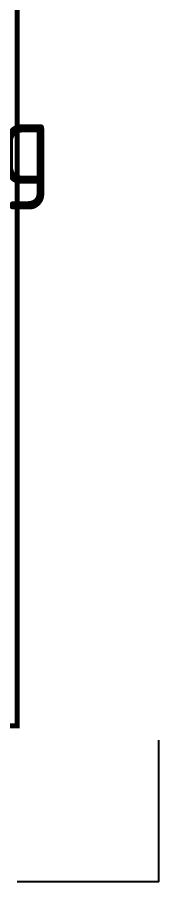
# Model space of a CAD drawing. Header units: millimetres. Extents: x 248233 to 259628, y -181361 to -174035.
# Drawn here: x 258347 to 258593, y -181361 to -179856 of the extents above; entities that cross this region are included whole.
import ezdxf

# ---------------------------------------------------------------- set-up
doc = ezdxf.new("R2010")
doc.units = ezdxf.units.MM
doc.header["$LTSCALE"] = 13
doc.layers.add('1', color=4, linetype='Continuous')
doc.layers.add('paper', color=254, linetype='Continuous', plot=False)
doc.styles.get("Standard").update_dxf_attribs({"font": 'gbenor.shx', "bigfont": 'gbcbig.shx'})

msp = doc.modelspace()

# ---------------------------------------------------------------- linework, layer by layer
at = {"layer": '1', "const_width": 8.634}
msp.add_lwpolyline([(248874.328, -181089.568), (258346.648, -181089.568), (258346.648, -174281.338), (248874.328, -174281.338), (248874.328, -181089.568)], dxfattribs=at)
at = {"layer": 'paper'}
for q in [(258593.323, -181114.235), (258593.323, -181114.235), (258346.648, -181360.91), (258346.648, -181360.91)]:
    msp.add_line((258593.323, -181360.91), q, dxfattribs=at)

# ---------------------------------------------------------------- texts
at = {"layer": '1', "color": 4}
msp.add_text('General Assembly Drawing', height=148.005, dxfattribs=at).set_placement((256318.225, -180145.953))

doc.saveas('drawing.dxf')
